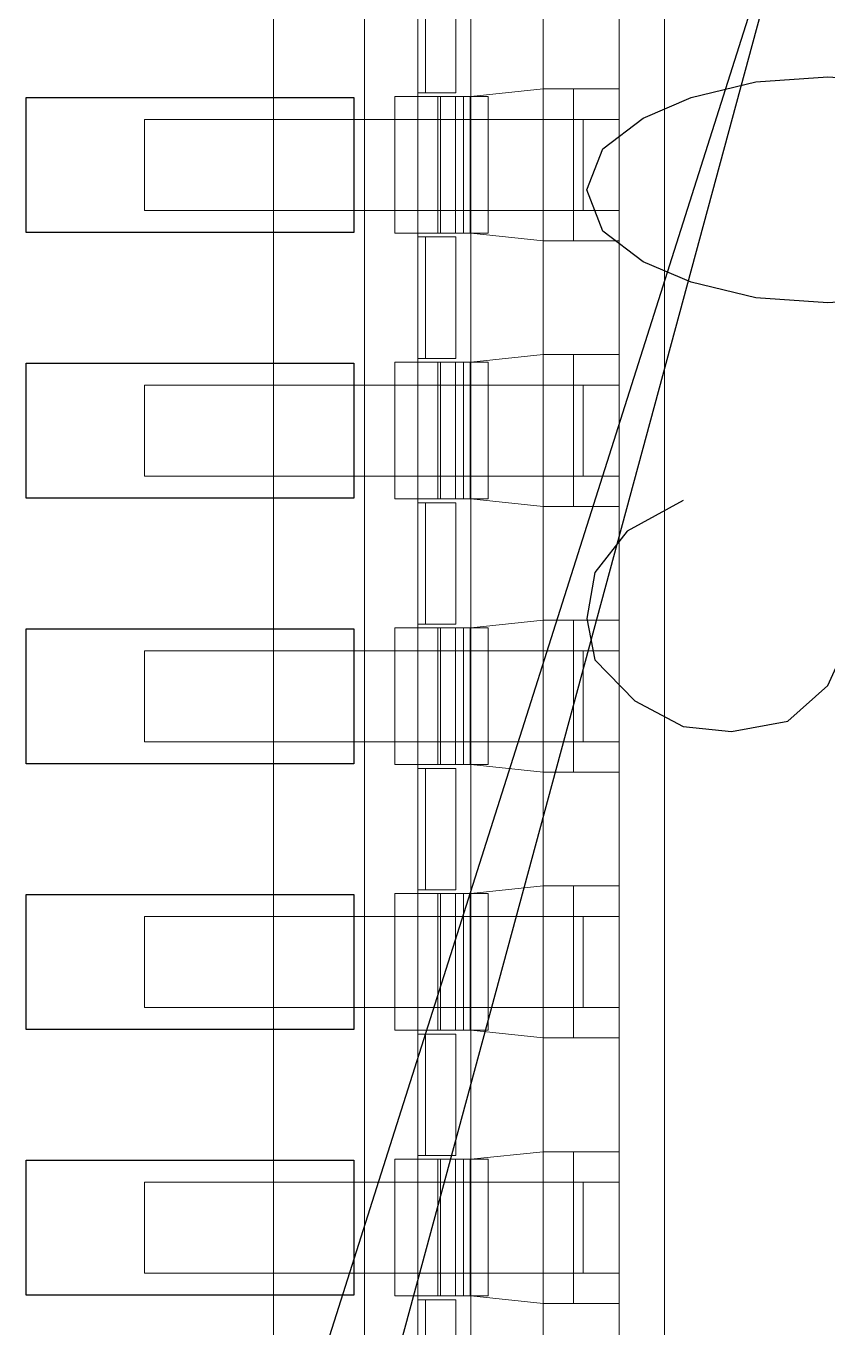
# Model space of a CAD drawing. Header units: millimetres. Extents: x 17 to 508, y 150 to 618.
# Drawn here: x 156.809 to 158.921, y 313.542 to 316.972 of the extents above; entities that cross this region are included whole.
import ezdxf

# ---------------------------------------------------------------- set-up
doc = ezdxf.new("R2010")
doc.units = ezdxf.units.MM
doc.linetypes.add('HIDDEN', pattern=[1.905, 1.27, -0.635])
doc.layers.add('c_layer1', color=7, linetype='Continuous')
doc.layers.add('gbr-dxf_layer0', color=7, linetype='Continuous')
doc.layers.add('SPT', color=6, linetype='Continuous', lineweight=25)

msp = doc.modelspace()

# ---------------------------------------------------------------- linework, layer by layer
at = {"color": 7, "linetype": 'Continuous', "lineweight": 18}
for p, q in [((157.4606, 324.5565), (157.4606, 310.7565)), ((157.7006, 324.5565), (157.7006, 310.7565)), ((158.4906, 310.1565), (158.4906, 319.0565)), ((157.8406, 317.1265), (157.8406, 316.7865)), ((157.9806, 317.1265), (157.9806, 316.7865)), ((158.1706, 316.8065), (158.1706, 317.1065)), ((158.3706, 317.1065), (158.3706, 316.8065)), ((157.9806, 316.7865), (158.1706, 316.8065)), ((158.1706, 316.4065), (158.1706, 316.8065)), ((158.1706, 316.8065), (158.3706, 316.8065)), ((158.2506, 316.8065), (158.1706, 316.8065)), ((158.3706, 316.8065), (158.2506, 316.8065)), ((158.3706, 316.8065), (158.3706, 316.4065)), ((158.3706, 316.8065), (158.3706, 316.7965)), ((157.7806, 316.7865), (157.9806, 316.7865)), ((157.7806, 316.4265), (157.7806, 316.7865)), ((157.7806, 316.7865), (157.8406, 316.7865)), ((157.8406, 316.7865), (157.8934, 316.7865)), ((157.8934, 316.7865), (157.9006, 316.7865)), ((157.9006, 316.7865), (157.9806, 316.7865)), ((157.9606, 316.7865), (157.9006, 316.7865)), ((157.9782, 316.7865), (157.9606, 316.7865)), ((157.9606, 316.7865), (157.9806, 316.7865)), ((157.9806, 316.7865), (157.9782, 316.7865)), ((157.9806, 316.4265), (157.9806, 316.7865)), ((157.1206, 316.7265), (157.4606, 316.7265)), ((157.1206, 316.7265), (157.1206, 316.4865)), ((157.1206, 316.4865), (157.4606, 316.4865)), ((157.7806, 316.4265), (157.9806, 316.4265)), ((157.8406, 316.4265), (157.8406, 316.0865)), ((158.1706, 316.4065), (157.9806, 316.4265)), ((157.9806, 316.4265), (157.9806, 316.0865)), ((158.3706, 316.4065), (158.1706, 316.4065)), ((158.1706, 316.1065), (158.1706, 316.4065)), ((158.3706, 316.4065), (158.3706, 316.1065)), ((157.9806, 316.0865), (158.1706, 316.1065)), ((158.1706, 315.7065), (158.1706, 316.1065)), ((158.1706, 316.1065), (158.3706, 316.1065)), ((158.2506, 316.1065), (158.1706, 316.1065)), ((158.3706, 316.1065), (158.2506, 316.1065)), ((158.3706, 316.1065), (158.3706, 315.7065)), ((158.3706, 316.1065), (158.3706, 316.0965)), ((157.7806, 316.0865), (157.9806, 316.0865)), ((157.7806, 315.7265), (157.7806, 316.0865)), ((157.7806, 316.0865), (157.8406, 316.0865)), ((157.8406, 316.0865), (157.8934, 316.0865)), ((157.8934, 316.0865), (157.9006, 316.0865)), ((157.9006, 316.0865), (157.9806, 316.0865)), ((157.9606, 316.0865), (157.9006, 316.0865)), ((157.9782, 316.0865), (157.9606, 316.0865)), ((157.9606, 316.0865), (157.9806, 316.0865)), ((157.9806, 316.0865), (157.9782, 316.0865)), ((157.9806, 315.7265), (157.9806, 316.0865)), ((157.1206, 316.0265), (157.4606, 316.0265)), ((157.1206, 316.0265), (157.1206, 315.7865)), ((157.1206, 315.7865), (157.4606, 315.7865)), ((157.7806, 315.7265), (157.9806, 315.7265)), ((157.8406, 315.7265), (157.8406, 315.3865)), ((158.1706, 315.7065), (157.9806, 315.7265)), ((157.9806, 315.7265), (157.9806, 315.3865)), ((158.3706, 315.7065), (158.1706, 315.7065)), ((158.1706, 315.4065), (158.1706, 315.7065)), ((158.3706, 315.7065), (158.3706, 315.4065)), ((157.7806, 315.3865), (157.9806, 315.3865)), ((157.7806, 315.0265), (157.7806, 315.3865)), ((157.7806, 315.3865), (157.8406, 315.3865)), ((157.8406, 315.3865), (157.8934, 315.3865)), ((157.8934, 315.3865), (157.9006, 315.3865)), ((157.9006, 315.3865), (157.9806, 315.3865)), ((157.9606, 315.3865), (157.9006, 315.3865)), ((157.9782, 315.3865), (157.9606, 315.3865)), ((157.9606, 315.3865), (157.9806, 315.3865)), ((157.9806, 315.3865), (157.9782, 315.3865)), ((157.9806, 315.3865), (158.1706, 315.4065)), ((157.9806, 315.0265), (157.9806, 315.3865)), ((158.1706, 315.0065), (158.1706, 315.4065)), ((158.1706, 315.4065), (158.3706, 315.4065)), ((158.2506, 315.4065), (158.1706, 315.4065)), ((158.3706, 315.4065), (158.2506, 315.4065)), ((158.3706, 315.4065), (158.3706, 315.3965)), ((158.3706, 315.4065), (158.3706, 315.0065)), ((157.1206, 315.3265), (157.4606, 315.3265)), ((157.1206, 315.3265), (157.1206, 315.0865)), ((157.1206, 315.0865), (157.4606, 315.0865)), ((157.7806, 315.0265), (157.9806, 315.0265)), ((157.8406, 315.0265), (157.8406, 314.6865)), ((157.9806, 315.0265), (157.9806, 314.6865)), ((158.1706, 315.0065), (157.9806, 315.0265)), ((158.1706, 314.7065), (158.1706, 315.0065)), ((158.3706, 315.0065), (158.1706, 315.0065)), ((158.3706, 315.0065), (158.3706, 314.7065)), ((157.9806, 314.6865), (158.1706, 314.7065)), ((158.1706, 314.3065), (158.1706, 314.7065)), ((158.1706, 314.7065), (158.3706, 314.7065)), ((158.2506, 314.7065), (158.1706, 314.7065)), ((158.3706, 314.7065), (158.2506, 314.7065)), ((158.3706, 314.7065), (158.3706, 314.3065)), ((158.3706, 314.7065), (158.3706, 314.6965)), ((157.7806, 314.6865), (157.9806, 314.6865)), ((157.7806, 314.3265), (157.7806, 314.6865)), ((157.7806, 314.6865), (157.8406, 314.6865)), ((157.8406, 314.6865), (157.8934, 314.6865)), ((157.8934, 314.6865), (157.9006, 314.6865)), ((157.9006, 314.6865), (157.9806, 314.6865)), ((157.9606, 314.6865), (157.9006, 314.6865)), ((157.9782, 314.6865), (157.9606, 314.6865)), ((157.9606, 314.6865), (157.9806, 314.6865)), ((157.9806, 314.6865), (157.9782, 314.6865)), ((157.9806, 314.3265), (157.9806, 314.6865)), ((157.1206, 314.6265), (157.4606, 314.6265)), ((157.1206, 314.6265), (157.1206, 314.3865)), ((157.1206, 314.3865), (157.4606, 314.3865)), ((157.7806, 314.3265), (157.9806, 314.3265)), ((157.8406, 314.3265), (157.8406, 313.9865)), ((158.1706, 314.3065), (157.9806, 314.3265)), ((157.9806, 314.3265), (157.9806, 313.9865)), ((158.3706, 314.3065), (158.1706, 314.3065)), ((158.1706, 314.0065), (158.1706, 314.3065)), ((158.3706, 314.3065), (158.3706, 314.0065)), ((157.7806, 313.9865), (157.8406, 313.9865)), ((157.7806, 313.9865), (157.9806, 313.9865)), ((157.7806, 313.6265), (157.7806, 313.9865)), ((157.8406, 313.9865), (157.8934, 313.9865)), ((157.8934, 313.9865), (157.9006, 313.9865)), ((157.9006, 313.9865), (157.9806, 313.9865)), ((157.9606, 313.9865), (157.9006, 313.9865)), ((157.9782, 313.9865), (157.9606, 313.9865)), ((157.9606, 313.9865), (157.9806, 313.9865)), ((157.9806, 313.9865), (157.9782, 313.9865)), ((157.9806, 313.9865), (158.1706, 314.0065)), ((157.9806, 313.6265), (157.9806, 313.9865)), ((158.1706, 313.6065), (158.1706, 314.0065)), ((158.1706, 314.0065), (158.3706, 314.0065)), ((158.2506, 314.0065), (158.1706, 314.0065)), ((158.3706, 314.0065), (158.2506, 314.0065)), ((158.3706, 314.0065), (158.3706, 313.6065)), ((158.3706, 314.0065), (158.3706, 313.9965)), ((157.1206, 313.9265), (157.4606, 313.9265)), ((157.1206, 313.9265), (157.1206, 313.6865)), ((157.1206, 313.6865), (157.4606, 313.6865)), ((157.7806, 313.6265), (157.9806, 313.6265)), ((157.8406, 313.6265), (157.8406, 313.2865)), ((158.1706, 313.6065), (157.9806, 313.6265)), ((157.9806, 313.6265), (157.9806, 313.2865)), ((158.3706, 313.6065), (158.1706, 313.6065)), ((158.1706, 313.3065), (158.1706, 313.6065)), ((158.3706, 313.6065), (158.3706, 313.3065))]:
    msp.add_line(p, q, dxfattribs=at)
at = {"color": 7, "linetype": 'HIDDEN', "lineweight": 18}
for p, q in [((157.8606, 316.7965), (157.8606, 317.1165)), ((157.9406, 317.1165), (157.9406, 316.7965)), ((157.8406, 316.7965), (157.9406, 316.7965)), ((158.1706, 316.4065), (158.1706, 316.8065)), ((158.1706, 316.4065), (158.1706, 316.8065)), ((158.2506, 316.4065), (158.2506, 316.8065)), ((158.2506, 316.8065), (158.2506, 316.7265)), ((158.3687, 316.8065), (158.3706, 316.8065)), ((157.8406, 316.7865), (157.8406, 316.4265)), ((157.8406, 316.7865), (157.8406, 316.4324)), ((157.8934, 316.4265), (157.8934, 316.7865)), ((157.9006, 316.7865), (157.9403, 316.7865)), ((157.9006, 316.4265), (157.9006, 316.7865)), ((157.9403, 316.7865), (157.9606, 316.7865)), ((157.9403, 316.7865), (157.9403, 316.4265)), ((157.9606, 316.7865), (157.9606, 316.4265)), ((157.9782, 316.7865), (157.9782, 316.4265)), ((158.0256, 316.7865), (157.9806, 316.7865)), ((157.9806, 316.4265), (157.9806, 316.7865)), ((158.0256, 316.4265), (158.0256, 316.7865)), ((158.1706, 316.7265), (157.4606, 316.7265)), ((158.2506, 316.7265), (158.1706, 316.7265)), ((158.1706, 316.4865), (158.1706, 316.7265)), ((158.3706, 316.7265), (158.2506, 316.7265)), ((158.276, 316.7265), (158.3706, 316.7265)), ((158.276, 316.4865), (158.276, 316.7265)), ((157.4606, 316.4865), (157.1206, 316.4865)), ((157.4606, 316.4865), (158.1706, 316.4865)), ((158.1706, 316.4865), (158.2506, 316.4865)), ((158.2506, 316.4865), (158.3706, 316.4865)), ((158.2506, 316.4065), (158.2506, 316.4865)), ((157.8406, 316.4265), (157.7806, 316.4265)), ((157.8934, 316.4265), (157.8406, 316.4265)), ((157.9406, 316.4165), (157.8406, 316.4165)), ((157.8606, 316.0965), (157.8606, 316.4165)), ((157.9403, 316.4265), (157.8934, 316.4265)), ((157.9806, 316.4265), (157.9006, 316.4265)), ((157.9006, 316.4265), (157.9606, 316.4265)), ((158.0256, 316.4265), (157.9403, 316.4265)), ((157.9406, 316.4165), (157.9406, 316.0965)), ((157.9606, 316.4265), (157.9782, 316.4265)), ((157.9782, 316.4265), (158.0256, 316.4265)), ((158.0256, 316.4265), (157.9806, 316.4265)), ((158.2506, 316.4065), (158.3706, 316.4065)), ((158.1706, 315.7065), (158.1706, 316.1065)), ((158.1706, 315.7065), (158.1706, 316.1065)), ((158.2506, 315.7065), (158.2506, 316.1065)), ((158.2506, 316.1065), (158.2506, 316.0265)), ((157.9406, 316.0965), (157.8406, 316.0965)), ((157.8406, 316.0865), (157.8406, 315.7265)), ((157.8406, 316.0865), (157.8406, 315.7324)), ((157.8934, 315.7265), (157.8934, 316.0865)), ((157.8934, 315.7265), (157.8934, 316.0865)), ((157.9006, 316.0865), (157.9403, 316.0865)), ((157.9006, 315.7265), (157.9006, 316.0865)), ((157.9006, 315.7265), (157.9006, 316.0865)), ((157.9403, 316.0865), (157.9606, 316.0865)), ((157.9403, 316.0865), (157.9403, 315.7265)), ((157.9606, 316.0865), (157.9606, 315.7265)), ((157.9606, 316.0865), (157.9606, 315.7265)), ((157.9782, 316.0865), (157.9782, 315.7265)), ((157.9782, 315.7265), (157.9782, 316.0865)), ((158.0256, 316.0865), (157.9806, 316.0865)), ((157.9806, 315.7265), (157.9806, 316.0865)), ((157.9806, 315.7265), (157.9806, 316.0865)), ((158.0256, 315.7265), (158.0256, 316.0865)), ((158.0256, 316.0865), (158.0256, 315.7265)), ((158.1706, 316.0265), (157.4606, 316.0265)), ((158.2506, 316.0265), (158.1706, 316.0265)), ((158.1706, 315.7865), (158.1706, 316.0265)), ((158.3706, 316.0265), (158.2506, 316.0265)), ((158.276, 316.0265), (158.3706, 316.0265)), ((158.276, 315.7865), (158.276, 316.0265)), ((157.4606, 315.7865), (157.1206, 315.7865)), ((157.4606, 315.7865), (158.1706, 315.7865)), ((158.1706, 315.7865), (158.2506, 315.7865)), ((158.2506, 315.7865), (158.3706, 315.7865)), ((158.2506, 315.7065), (158.2506, 315.7865)), ((157.8406, 315.7265), (157.7806, 315.7265)), ((157.8934, 315.7265), (157.8406, 315.7265)), ((157.8406, 315.7165), (157.9406, 315.7165)), ((157.8606, 315.3965), (157.8606, 315.7165)), ((157.9403, 315.7265), (157.8934, 315.7265)), ((157.9806, 315.7265), (157.9006, 315.7265)), ((157.9006, 315.7265), (157.9606, 315.7265)), ((158.0256, 315.7265), (157.9403, 315.7265)), ((157.9406, 315.7165), (157.9406, 315.3965)), ((157.9606, 315.7265), (157.9782, 315.7265)), ((157.9782, 315.7265), (158.0256, 315.7265)), ((158.0256, 315.7265), (157.9806, 315.7265)), ((157.9806, 315.7265), (158.0256, 315.7265)), ((158.2506, 315.7065), (158.3706, 315.7065)), ((157.9406, 315.3965), (157.8406, 315.3965)), ((157.8406, 315.3865), (157.8406, 315.0265)), ((157.8934, 315.0265), (157.8934, 315.3865)), ((157.9006, 315.0265), (157.9006, 315.3865)), ((157.9006, 315.3865), (157.9403, 315.3865)), ((157.9403, 315.0265), (157.9403, 315.3865)), ((157.9403, 315.3865), (157.9606, 315.3865)), ((157.9606, 315.0265), (157.9606, 315.3865)), ((157.9782, 315.0265), (157.9782, 315.3865)), ((157.9806, 315.0265), (157.9806, 315.3865)), ((157.9806, 315.3865), (158.0256, 315.3865)), ((158.0256, 315.0265), (158.0256, 315.3865)), ((158.1706, 315.0065), (158.1706, 315.4065)), ((158.1706, 315.0065), (158.1706, 315.4065)), ((158.2506, 315.4065), (158.2506, 315.0065)), ((158.2506, 315.3265), (158.2506, 315.4065)), ((157.4606, 315.3265), (158.1706, 315.3265)), ((158.1706, 315.3265), (158.1706, 315.0865)), ((158.2506, 315.3265), (158.1706, 315.3265)), ((158.3706, 315.3265), (158.2506, 315.3265)), ((158.276, 315.0865), (158.276, 315.3265)), ((158.276, 315.3265), (158.3706, 315.3265)), ((157.4606, 315.0865), (157.1206, 315.0865)), ((158.1706, 315.0865), (157.4606, 315.0865)), ((158.1706, 315.0865), (158.2506, 315.0865)), ((158.3706, 315.0865), (158.2506, 315.0865)), ((158.2506, 315.0065), (158.2506, 315.0865)), ((157.8406, 315.0265), (157.7806, 315.0265)), ((157.8934, 315.0265), (157.8406, 315.0265)), ((157.9406, 315.0165), (157.8406, 315.0165)), ((157.8606, 314.6965), (157.8606, 315.0165)), ((157.9403, 315.0265), (157.8934, 315.0265)), ((157.9806, 315.0265), (157.9006, 315.0265)), ((157.9006, 315.0265), (157.9606, 315.0265)), ((158.0256, 315.0265), (157.9403, 315.0265)), ((157.9406, 315.0165), (157.9406, 314.6965)), ((157.9606, 315.0265), (157.9782, 315.0265)), ((157.9782, 315.0265), (158.0256, 315.0265)), ((158.0256, 315.0265), (157.9806, 315.0265)), ((158.1706, 315.0065), (158.2506, 315.0065)), ((158.2506, 315.0065), (158.3706, 315.0065)), ((158.1706, 314.3065), (158.1706, 314.7065)), ((158.1706, 314.3065), (158.1706, 314.7065)), ((158.2506, 314.3065), (158.2506, 314.7065)), ((158.2506, 314.7065), (158.2506, 314.6265)), ((158.2506, 314.6265), (158.2506, 314.7065)), ((157.9406, 314.6965), (157.8406, 314.6965)), ((157.8406, 314.6865), (157.8406, 314.3265)), ((157.8934, 314.3265), (157.8934, 314.6865)), ((157.9006, 314.6865), (157.9403, 314.6865)), ((157.9006, 314.3265), (157.9006, 314.6865)), ((157.9403, 314.6865), (157.9606, 314.6865)), ((157.9403, 314.6865), (157.9403, 314.3265)), ((157.9606, 314.6865), (157.9606, 314.3265)), ((157.9782, 314.6865), (157.9782, 314.3265)), ((158.0256, 314.6865), (157.9806, 314.6865)), ((157.9806, 314.3265), (157.9806, 314.6865)), ((158.0256, 314.3265), (158.0256, 314.6865)), ((158.1706, 314.6265), (157.4606, 314.6265)), ((157.4606, 314.6265), (157.4606, 314.6265)), ((157.4606, 314.6265), (158.1706, 314.6265)), ((158.2506, 314.6265), (158.1706, 314.6265)), ((158.1706, 314.3865), (158.1706, 314.6265)), ((158.3706, 314.6265), (158.2506, 314.6265)), ((158.2506, 314.6265), (158.2506, 314.6265)), ((158.276, 314.6265), (158.3706, 314.6265)), ((158.276, 314.3865), (158.276, 314.6265)), ((158.3706, 314.6265), (158.3706, 314.6265)), ((157.4606, 314.3865), (157.1206, 314.3865)), ((157.4606, 314.3865), (158.1706, 314.3865)), ((158.1706, 314.3865), (158.2506, 314.3865)), ((158.2506, 314.3865), (158.3706, 314.3865)), ((158.2506, 314.3065), (158.2506, 314.3865)), ((157.8406, 314.3265), (157.7806, 314.3265)), ((157.8934, 314.3265), (157.8406, 314.3265)), ((157.9403, 314.3265), (157.8934, 314.3265)), ((157.9806, 314.3265), (157.9006, 314.3265)), ((157.9006, 314.3265), (157.9606, 314.3265)), ((158.0256, 314.3265), (157.9403, 314.3265)), ((157.9606, 314.3265), (157.9782, 314.3265)), ((157.9782, 314.3265), (158.0256, 314.3265)), ((158.0256, 314.3265), (157.9806, 314.3265)), ((157.9406, 314.3165), (157.8406, 314.3165)), ((157.8606, 313.9965), (157.8606, 314.3165)), ((157.9406, 314.3165), (157.9406, 313.9965)), ((158.1706, 314.3065), (158.2506, 314.3065)), ((158.2506, 314.3065), (158.3706, 314.3065)), ((157.8406, 313.9965), (157.9406, 313.9965)), ((157.8406, 313.9865), (157.8406, 313.6265)), ((157.8934, 313.6265), (157.8934, 313.9865)), ((157.9006, 313.9865), (157.9403, 313.9865)), ((157.9006, 313.6265), (157.9006, 313.9865)), ((157.9403, 313.9865), (157.9606, 313.9865)), ((157.9403, 313.9865), (157.9403, 313.6265)), ((157.9606, 313.9865), (157.9606, 313.6265)), ((157.9782, 313.9865), (157.9782, 313.6265)), ((158.0256, 313.9865), (157.9806, 313.9865)), ((157.9806, 313.6265), (157.9806, 313.9865)), ((158.0256, 313.6265), (158.0256, 313.9865)), ((158.1706, 313.6065), (158.1706, 314.0065)), ((158.1706, 313.6065), (158.1706, 314.0065)), ((158.2506, 313.6065), (158.2506, 314.0065)), ((158.2506, 314.0065), (158.2506, 313.9265)), ((158.3687, 314.0065), (158.3706, 314.0065)), ((158.1706, 313.9265), (157.4606, 313.9265)), ((158.2506, 313.9265), (158.1706, 313.9265)), ((158.1706, 313.6865), (158.1706, 313.9265)), ((158.3706, 313.9265), (158.2506, 313.9265)), ((158.276, 313.9265), (158.3706, 313.9265)), ((158.276, 313.6865), (158.276, 313.9265)), ((157.4606, 313.6865), (157.1206, 313.6865)), ((157.4606, 313.6865), (158.1706, 313.6865)), ((158.1706, 313.6865), (158.2506, 313.6865)), ((158.2506, 313.6865), (158.3706, 313.6865)), ((158.2506, 313.6065), (158.2506, 313.6865)), ((157.8406, 313.6265), (157.7806, 313.6265)), ((157.8934, 313.6265), (157.8406, 313.6265)), ((157.9406, 313.6165), (157.8406, 313.6165)), ((157.8606, 313.2965), (157.8606, 313.6165)), ((157.9403, 313.6265), (157.8934, 313.6265)), ((157.9806, 313.6265), (157.9006, 313.6265)), ((157.9006, 313.6265), (157.9606, 313.6265)), ((158.0256, 313.6265), (157.9403, 313.6265)), ((157.9406, 313.6165), (157.9406, 313.2965)), ((157.9606, 313.6265), (157.9782, 313.6265)), ((157.9782, 313.6265), (158.0256, 313.6265)), ((158.0256, 313.6265), (157.9806, 313.6265)), ((158.2506, 313.6065), (158.3706, 313.6065))]:
    msp.add_line(p, q, dxfattribs=at)
at = {"color": 7, "linetype": 'Continuous', "lineweight": 18}
for points, knots in [([(158.1706, 316.8065), (158.1969, 316.8065), (158.2493, 316.8065), (158.3153, 316.8065), (158.3601, 316.8065), (158.3659, 316.8065), (158.3687, 316.8065)], [0, 0, 0, 0, 0.258401, 0.516843, 0.775244, 1, 1, 1, 1]), ([(157.9006, 316.4265), (157.9018, 316.4265), (157.9042, 316.4265), (157.9227, 316.4265), (157.9488, 316.4265), (157.9699, 316.4265), (157.9806, 316.4265)], [0, 0, 0, 0, 0.250122, 0.499643, 0.745109, 1, 1, 1, 1]), ([(158.3706, 316.4065), (158.3695, 316.4065), (158.3671, 316.4065), (158.3461, 316.4065), (158.3086, 316.4065), (158.2498, 316.4065), (158.1971, 316.4065), (158.1706, 316.4065)], [0, 0, 0, 0, 0.167645, 0.330557, 0.500654, 0.748951, 1, 1, 1, 1]), ([(158.1706, 316.4065), (158.1811, 316.4065), (158.2021, 316.4065), (158.2283, 316.4065), (158.2473, 316.4065), (158.2495, 316.4065), (158.2506, 316.4065)], [0, 0, 0, 0, 0.249783, 0.499565, 0.744391, 1, 1, 1, 1]), ([(158.1706, 316.1065), (158.1882, 316.1065), (158.2228, 316.1065), (158.2718, 316.1065), (158.3198, 316.1065), (158.3628, 316.1065), (158.368, 316.1065), (158.3706, 316.1065)], [0, 0, 0, 0, 0.167535, 0.330448, 0.500633, 0.74883, 1, 1, 1, 1]), ([(157.9006, 315.7265), (157.9018, 315.7265), (157.9042, 315.7265), (157.9227, 315.7265), (157.9488, 315.7265), (157.9699, 315.7265), (157.9806, 315.7265)], [0, 0, 0, 0, 0.250122, 0.499643, 0.745109, 1, 1, 1, 1]), ([(158.3706, 315.7065), (158.3695, 315.7065), (158.3671, 315.7065), (158.3461, 315.7065), (158.3087, 315.7065), (158.2499, 315.7065), (158.1971, 315.7065), (158.1706, 315.7065)], [0, 0, 0, 0, 0.167535, 0.330448, 0.500633, 0.74883, 1, 1, 1, 1]), ([(158.1706, 315.7065), (158.1811, 315.7065), (158.2021, 315.7065), (158.2283, 315.7065), (158.2473, 315.7065), (158.2495, 315.7065), (158.2506, 315.7065)], [0, 0, 0, 0, 0.249783, 0.499566, 0.744391, 1, 1, 1, 1]), ([(158.1706, 315.4065), (158.1882, 315.4065), (158.2228, 315.4065), (158.2718, 315.4065), (158.3198, 315.4065), (158.3628, 315.4065), (158.368, 315.4065), (158.3706, 315.4065)], [0, 0, 0, 0, 0.167535, 0.330448, 0.500633, 0.74883, 1, 1, 1, 1]), ([(157.9806, 315.0265), (157.9665, 315.0265), (157.9381, 315.0265), (157.8988, 315.0265), (157.864, 315.0265), (157.8485, 315.0265), (157.8406, 315.0265)], [0, 0, 0, 0, 0.247822, 0.499846, 0.747883, 1, 1, 1, 1]), ([(157.9006, 315.0265), (157.9018, 315.0265), (157.9042, 315.0265), (157.9227, 315.0265), (157.9488, 315.0265), (157.9699, 315.0265), (157.9806, 315.0265)], [0, 0, 0, 0, 0.250122, 0.499643, 0.745109, 1, 1, 1, 1]), ([(158.3706, 315.0065), (158.3695, 315.0065), (158.3671, 315.0065), (158.3461, 315.0065), (158.3086, 315.0065), (158.2498, 315.0065), (158.1971, 315.0065), (158.1706, 315.0065)], [0, 0, 0, 0, 0.167645, 0.330557, 0.500654, 0.748951, 1, 1, 1, 1]), ([(158.1706, 315.0065), (158.1811, 315.0065), (158.2021, 315.0065), (158.2283, 315.0065), (158.2473, 315.0065), (158.2495, 315.0065), (158.2506, 315.0065)], [0, 0, 0, 0, 0.249783, 0.499565, 0.744391, 1, 1, 1, 1]), ([(158.1706, 314.7065), (158.1882, 314.7065), (158.2228, 314.7065), (158.2718, 314.7065), (158.3198, 314.7065), (158.3628, 314.7065), (158.368, 314.7065), (158.3706, 314.7065)], [0, 0, 0, 0, 0.167535, 0.330448, 0.500633, 0.74883, 1, 1, 1, 1]), ([(157.9006, 314.3265), (157.9018, 314.3265), (157.9042, 314.3265), (157.9227, 314.3265), (157.9488, 314.3265), (157.9699, 314.3265), (157.9806, 314.3265)], [0, 0, 0, 0, 0.250122, 0.499643, 0.745109, 1, 1, 1, 1]), ([(158.3706, 314.3065), (158.3695, 314.3065), (158.3671, 314.3065), (158.3461, 314.3065), (158.3086, 314.3065), (158.2498, 314.3065), (158.1971, 314.3065), (158.1706, 314.3065)], [0, 0, 0, 0, 0.167645, 0.330557, 0.500654, 0.748951, 1, 1, 1, 1]), ([(158.1706, 314.3065), (158.1811, 314.3065), (158.2021, 314.3065), (158.2283, 314.3065), (158.2473, 314.3065), (158.2495, 314.3065), (158.2506, 314.3065)], [0, 0, 0, 0, 0.249783, 0.499565, 0.744391, 1, 1, 1, 1]), ([(158.1706, 314.0065), (158.1969, 314.0065), (158.2493, 314.0065), (158.3153, 314.0065), (158.3601, 314.0065), (158.3659, 314.0065), (158.3687, 314.0065)], [0, 0, 0, 0, 0.258401, 0.516843, 0.775245, 1, 1, 1, 1]), ([(157.9006, 313.6265), (157.9018, 313.6265), (157.9042, 313.6265), (157.9227, 313.6265), (157.9488, 313.6265), (157.9699, 313.6265), (157.9806, 313.6265)], [0, 0, 0, 0, 0.250122, 0.499643, 0.745109, 1, 1, 1, 1]), ([(158.3706, 313.6065), (158.3695, 313.6065), (158.3671, 313.6065), (158.3461, 313.6065), (158.3086, 313.6065), (158.2498, 313.6065), (158.1971, 313.6065), (158.1706, 313.6065)], [0, 0, 0, 0, 0.167645, 0.330557, 0.500654, 0.748951, 1, 1, 1, 1]), ([(158.1706, 313.6065), (158.1811, 313.6065), (158.2021, 313.6065), (158.2283, 313.6065), (158.2473, 313.6065), (158.2495, 313.6065), (158.2506, 313.6065)], [0, 0, 0, 0, 0.249783, 0.499565, 0.744391, 1, 1, 1, 1])]:
    msp.add_open_spline(points, degree=3, knots=knots, dxfattribs=at)
at = {"color": 7, "linetype": 'HIDDEN', "lineweight": 18}
for points, knots in [([(158.2506, 316.8065), (158.2494, 316.8065), (158.247, 316.8065), (158.2286, 316.8065), (158.2024, 316.8065), (158.1814, 316.8065), (158.1706, 316.8065)], [0, 0, 0, 0, 0.250122, 0.499643, 0.745109, 1, 1, 1, 1]), ([(157.8406, 316.7865), (157.8484, 316.7865), (157.8641, 316.7865), (157.8984, 316.7865), (157.9378, 316.7865), (157.9663, 316.7865), (157.9806, 316.7865)], [0, 0, 0, 0, 0.2478217, 0.4998459, 0.7478832, 1, 1, 1, 1]), ([(157.9806, 316.7865), (157.9701, 316.7865), (157.9492, 316.7865), (157.923, 316.7865), (157.904, 316.7865), (157.9018, 316.7865), (157.9006, 316.7865)], [0, 0, 0, 0, 0.250122, 0.499643, 0.745109, 1, 1, 1, 1]), ([(158.2506, 316.1065), (158.2494, 316.1065), (158.247, 316.1065), (158.2286, 316.1065), (158.2024, 316.1065), (158.1814, 316.1065), (158.1706, 316.1065)], [0, 0, 0, 0, 0.250122, 0.499643, 0.745109, 1, 1, 1, 1]), ([(157.8406, 316.0865), (157.8484, 316.0865), (157.8641, 316.0865), (157.8984, 316.0865), (157.9378, 316.0865), (157.9663, 316.0865), (157.9806, 316.0865)], [0, 0, 0, 0, 0.247822, 0.499846, 0.747883, 1, 1, 1, 1]), ([(157.9806, 316.0865), (157.9701, 316.0865), (157.9492, 316.0865), (157.923, 316.0865), (157.904, 316.0865), (157.9018, 316.0865), (157.9006, 316.0865)], [0, 0, 0, 0, 0.250122, 0.499643, 0.745109, 1, 1, 1, 1]), ([(157.8406, 315.3865), (157.8484, 315.3865), (157.8641, 315.3865), (157.8984, 315.3865), (157.9378, 315.3865), (157.9663, 315.3865), (157.9806, 315.3865)], [0, 0, 0, 0, 0.247822, 0.499846, 0.747883, 1, 1, 1, 1]), ([(157.9806, 315.3865), (157.9701, 315.3865), (157.9492, 315.3865), (157.923, 315.3865), (157.904, 315.3865), (157.9018, 315.3865), (157.9006, 315.3865)], [0, 0, 0, 0, 0.250122, 0.499643, 0.745109, 1, 1, 1, 1]), ([(158.2506, 315.4065), (158.2494, 315.4065), (158.247, 315.4065), (158.2286, 315.4065), (158.2024, 315.4065), (158.1814, 315.4065), (158.1706, 315.4065)], [0, 0, 0, 0, 0.250122, 0.499643, 0.745109, 1, 1, 1, 1]), ([(158.2506, 314.7065), (158.2494, 314.7065), (158.247, 314.7065), (158.2286, 314.7065), (158.2024, 314.7065), (158.1814, 314.7065), (158.1706, 314.7065)], [0, 0, 0, 0, 0.250122, 0.499643, 0.745109, 1, 1, 1, 1]), ([(157.8406, 314.6865), (157.8484, 314.6865), (157.8641, 314.6865), (157.8984, 314.6865), (157.9378, 314.6865), (157.9663, 314.6865), (157.9806, 314.6865)], [0, 0, 0, 0, 0.247822, 0.499846, 0.747883, 1, 1, 1, 1]), ([(157.9806, 314.6865), (157.9701, 314.6865), (157.9492, 314.6865), (157.923, 314.6865), (157.904, 314.6865), (157.9018, 314.6865), (157.9006, 314.6865)], [0, 0, 0, 0, 0.250122, 0.499643, 0.745109, 1, 1, 1, 1]), ([(157.8406, 313.9865), (157.8484, 313.9865), (157.8641, 313.9865), (157.8984, 313.9865), (157.9378, 313.9865), (157.9663, 313.9865), (157.9806, 313.9865)], [0, 0, 0, 0, 0.247822, 0.499846, 0.747883, 1, 1, 1, 1]), ([(157.9806, 313.9865), (157.9701, 313.9865), (157.9492, 313.9865), (157.923, 313.9865), (157.904, 313.9865), (157.9018, 313.9865), (157.9006, 313.9865)], [0, 0, 0, 0, 0.250122, 0.499643, 0.745109, 1, 1, 1, 1]), ([(158.2506, 314.0065), (158.2494, 314.0065), (158.247, 314.0065), (158.2286, 314.0065), (158.2024, 314.0065), (158.1814, 314.0065), (158.1706, 314.0065)], [0, 0, 0, 0, 0.250122, 0.499643, 0.745109, 1, 1, 1, 1])]:
    msp.add_open_spline(points, degree=3, knots=knots, dxfattribs=at)
for points in [[(157.8934, 316.7865), (157.878, 316.7865), (157.8472, 316.7865), (157.8428, 316.7865), (157.8406, 316.7865)], [(157.9606, 316.7865), (157.9616, 316.7865), (157.9634, 316.7865), (157.9733, 316.7865), (157.9782, 316.7865)], [(157.9782, 316.4265), (157.9733, 316.4265), (157.9634, 316.4265), (157.9616, 316.4265), (157.9606, 316.4265)], [(157.8934, 316.0865), (157.878, 316.0865), (157.8472, 316.0865), (157.8428, 316.0865), (157.8406, 316.0865)], [(157.9606, 316.0865), (157.9616, 316.0865), (157.9634, 316.0865), (157.9733, 316.0865), (157.9782, 316.0865)], [(157.9782, 315.7265), (157.9733, 315.7265), (157.9634, 315.7265), (157.9616, 315.7265), (157.9606, 315.7265)], [(157.8934, 315.3865), (157.878, 315.3865), (157.8472, 315.3865), (157.8428, 315.3865), (157.8406, 315.3865)], [(157.9606, 315.3865), (157.9616, 315.3865), (157.9634, 315.3865), (157.9733, 315.3865), (157.9782, 315.3865)], [(157.9782, 315.0265), (157.9733, 315.0265), (157.9634, 315.0265), (157.9616, 315.0265), (157.9606, 315.0265)], [(157.8934, 314.6865), (157.878, 314.6865), (157.8472, 314.6865), (157.8428, 314.6865), (157.8406, 314.6865)], [(157.9606, 314.6865), (157.9616, 314.6865), (157.9634, 314.6865), (157.9733, 314.6865), (157.9782, 314.6865)], [(157.9782, 314.3265), (157.9733, 314.3265), (157.9634, 314.3265), (157.9616, 314.3265), (157.9606, 314.3265)], [(157.8934, 313.9865), (157.878, 313.9865), (157.8472, 313.9865), (157.8428, 313.9865), (157.8406, 313.9865)], [(157.9606, 313.9865), (157.9616, 313.9865), (157.9634, 313.9865), (157.9733, 313.9865), (157.9782, 313.9865)], [(157.9782, 313.6265), (157.9733, 313.6265), (157.9634, 313.6265), (157.9616, 313.6265), (157.9606, 313.6265)]]:
    msp.add_open_spline(points, degree=3, dxfattribs=at)
at = {"color": 7, "linetype": 'Continuous', "lineweight": 18}
for points in [[(157.9806, 316.4265), (157.9238, 316.4265), (157.8682, 316.4265), (157.8406, 316.4265)], [(157.8406, 316.4265), (157.8428, 316.4265), (157.8472, 316.4265), (157.878, 316.4265), (157.8934, 316.4265)], [(157.9806, 315.7265), (157.9238, 315.7265), (157.8682, 315.7265), (157.8406, 315.7265)], [(157.8406, 315.7265), (157.8428, 315.7265), (157.8472, 315.7265), (157.878, 315.7265), (157.8934, 315.7265)], [(157.8406, 315.0265), (157.8428, 315.0265), (157.8472, 315.0265), (157.878, 315.0265), (157.8934, 315.0265)], [(157.8406, 314.3265), (157.8428, 314.3265), (157.8472, 314.3265), (157.878, 314.3265), (157.8934, 314.3265)], [(157.9806, 314.3265), (157.9238, 314.3265), (157.8682, 314.3265), (157.8406, 314.3265)], [(157.9806, 313.6265), (157.9238, 313.6265), (157.8682, 313.6265), (157.8406, 313.6265)], [(157.8406, 313.6265), (157.8428, 313.6265), (157.8472, 313.6265), (157.878, 313.6265), (157.8934, 313.6265)]]:
    msp.add_open_spline(points, degree=3, dxfattribs=at)
at = {"layer": 'c_layer1', "color": 1}
for points in [[(158.9206, 316.8381), (159.1116, 316.8249), (159.2808, 316.7843), (159.4078, 316.7299), (159.5135, 316.6487), (159.5556, 316.5405), (159.5135, 316.4322), (159.4078, 316.351), (159.2808, 316.2971), (159.1116, 316.2565), (158.9206, 316.2428), (158.7306, 316.2565), (158.561, 316.2971), (158.434, 316.351), (158.3283, 316.4322), (158.2856, 316.5405), (158.3283, 316.6487), (158.434, 316.7299), (158.561, 316.7843), (158.7306, 316.8249)], [(156.8089, 316.7843), (157.6725, 316.7843), (157.6725, 316.4287), (156.8089, 316.4287)], [(156.8089, 316.0843), (157.6725, 316.0843), (157.6725, 315.7287), (156.8089, 315.7287)], [(156.8089, 315.3842), (157.6725, 315.3842), (157.6725, 315.0286), (156.8089, 315.0286)], [(156.8089, 314.6842), (157.6725, 314.6842), (157.6725, 314.3286), (156.8089, 314.3286)], [(156.8089, 313.9842), (157.6725, 313.9842), (157.6725, 313.6286), (156.8089, 313.6286)]]:
    msp.add_lwpolyline(points, close=True, dxfattribs=at)
msp.add_lwpolyline([(158.5396, 315.7221), (158.3918, 315.6413), (158.307, 315.5326), (158.2856, 315.4112), (158.307, 315.3025), (158.4126, 315.1942), (158.5396, 315.1267), (158.6666, 315.1135), (158.815, 315.1404), (158.9206, 315.2349), (158.9633, 315.3299), (158.9633, 315.4518)], dxfattribs=at)
at = {"layer": 'gbr-dxf_layer0'}
for p, q in [((161.0329, 324.3067), (156.8089, 311.0063)), ((157.1206, 311.0065), (160.7206, 324.3065))]:
    msp.add_line(p, q, dxfattribs=at)
at = {"layer": 'SPT', "color": 1, "linetype": 'Continuous'}
for points in [[(156.8089, 316.7843), (157.6725, 316.7843), (157.6725, 316.4287), (156.8089, 316.4287)], [(156.8089, 316.0843), (157.6725, 316.0843), (157.6725, 315.7287), (156.8089, 315.7287)], [(156.8089, 315.3842), (157.6725, 315.3842), (157.6725, 315.0286), (156.8089, 315.0286)], [(156.8089, 314.6842), (157.6725, 314.6842), (157.6725, 314.3286), (156.8089, 314.3286)], [(156.8089, 313.9842), (157.6725, 313.9842), (157.6725, 313.6286), (156.8089, 313.6286)]]:
    msp.add_lwpolyline(points, close=True, dxfattribs=at)

doc.saveas('drawing.dxf')
